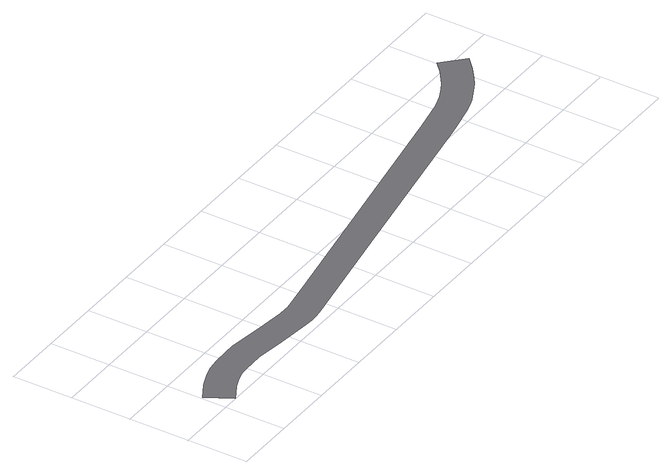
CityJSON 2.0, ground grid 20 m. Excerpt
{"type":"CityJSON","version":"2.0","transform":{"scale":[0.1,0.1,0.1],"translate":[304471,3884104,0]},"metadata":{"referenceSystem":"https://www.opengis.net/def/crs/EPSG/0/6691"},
"CityObjects":{
"road1":{"type":"Road","attributes":{"RoadStructureAttribute.sectionType":"1"},"geometry":[{"type":"MultiSurface","lod":"1","boundaries":[[[0,1,2,3,4,5,6,7,8,9,10,11,12,13,14,15,16,17,18,19,20,21,22,23,24,25,26,27,28,29,30,31,32,33,34,35,36,37,38,39,40,41,42,43,44,45,46,47,48,49,50,51,52,53,54]]]}]}
},
"vertices":[
[1804,437,0],[1799,431,0],[1773,407,0],[1741,382,0],[1724,370,0],[1698,355,0],[1664,338,0],[1646,331,0],[1619,323,0],[1549,308,0],[1514,301,0],[917,195,0],[619,142,0],[540,128,0],[523,126,0],[512,126,0],[490,127,0],[385,139,0],[294,151,0],[275,153,0],[236,153,0],[188,151,0],[164,149,0],[147,146,0],[114,137,0],[77,123,0],[60,114,0],[7,84,0],[54,1,0],[105,30,0],[116,36,0],[144,47,0],[168,53,0],[177,55,0],[195,56,0],[238,58,0],[271,58,0],[284,57,0],[373,45,0],[482,32,0],[511,31,0],[530,32,0],[554,34,0],[635,49,0],[934,102,0],[1531,208,0],[1568,215,0],[1643,231,0],[1677,241,0],[1702,251,0],[1742,271,0],[1774,289,0],[1797,305,0],[1835,335,0],[1875,372,0]
]}
